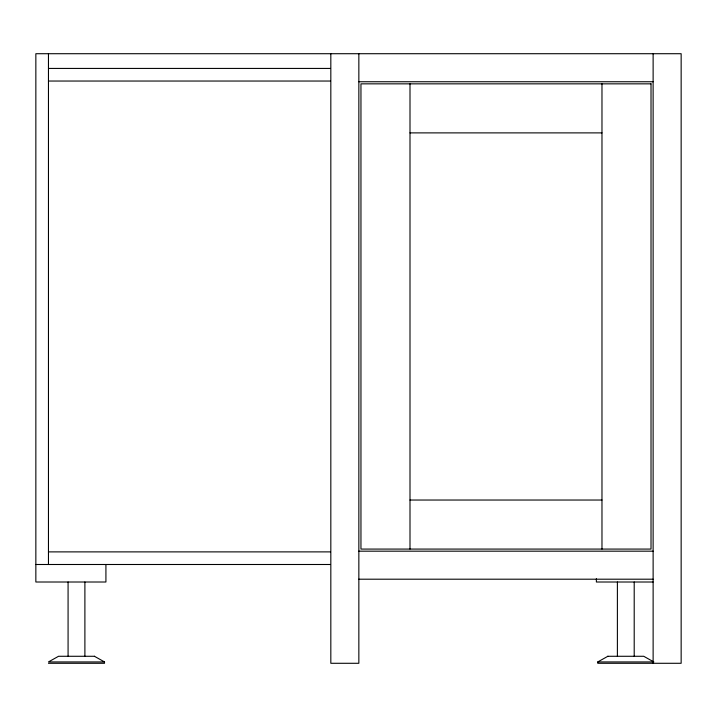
<?xml version="1.0" encoding="UTF-8"?>
<svg xmlns="http://www.w3.org/2000/svg" width="717" height="717" viewBox="0 0 717 717"><rect width="100%" height="100%" fill="white"/><g stroke="black" fill="none" stroke-linecap="round" stroke-linejoin="round"><path stroke-width="1.08" d="M105.919 564.494L105.919 582.007L35.85 582.007L35.85 53.712L681.15 53.712L681.15 663.288L597.772 663.288L597.772 661.934L607.864 656.279M48.46 68.429L330.438 68.429M48.46 81.039L330.438 81.039M358.85 81.747L653.124 81.747M409.999 132.887L601.975 132.887M409.999 500.036L601.975 500.036M358.85 551.176L653.124 551.176M48.46 551.884L330.438 551.884M35.85 564.494L330.438 564.494M358.85 579.202L653.124 579.202M653.088 582.007L596.374 582.007L596.374 578.727M94.59 656.279L58.552 656.279L48.46 661.934L104.512 661.934L104.512 663.288L48.46 663.288M607.693 656.279L643.732 656.279L653.823 661.934L597.772 661.934M94.42 656.279L104.512 661.934M653.124 53.712L653.124 663.288M634.204 582.007L634.204 656.279M617.391 582.007L617.391 656.279M601.975 83.844L601.975 549.079M409.999 83.844L409.999 549.079M358.85 53.712L358.85 663.288L330.824 663.288L330.824 53.712M84.893 582.007L84.893 656.279M68.079 582.007L68.079 656.279M48.46 53.712L48.46 564.494M651.018 83.844L360.956 83.844L360.956 549.079L651.018 549.079L651.018 83.844"/></g></svg>
